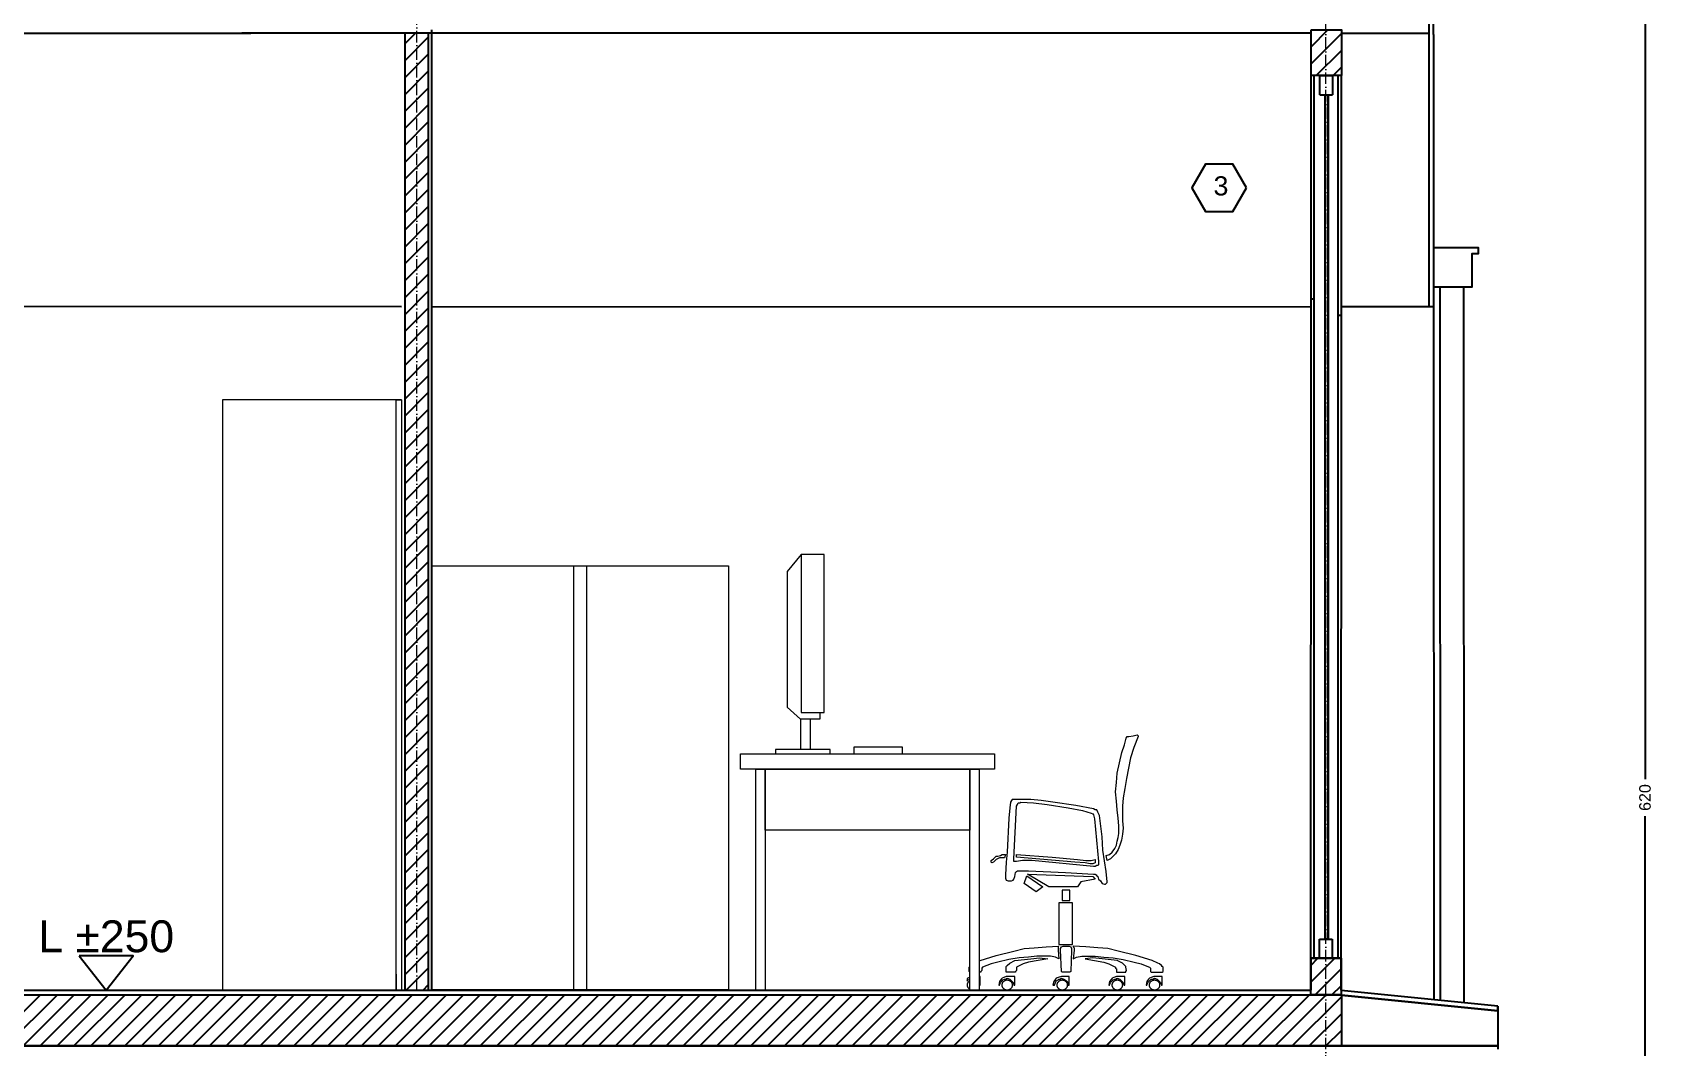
# Model space of a CAD drawing. Header units: centimetres. Extents: x 1059 to 7420, y -439 to 4439.
# Drawn here: x 4192 to 4701, y 1823 to 2141 of the extents above; entities that cross this region are included whole.
import ezdxf

# ---------------------------------------------------------------- set-up
doc = ezdxf.new("R2010")
doc.units = ezdxf.units.CM
doc.header["$MEASUREMENT"] = 0
doc.linetypes.add('ACAD_ISO10W100', pattern=[18, 12, -3, 0, -3])
doc.layers.add('ARREDI', color=8, linetype='Continuous', lineweight=18)
doc.layers.add('CAMPITURE', color=7, linetype='Continuous', lineweight=25)
for name, color, linetype in [('INFISSI', 4, 'Continuous'), ('NUMERAZIONE', 30, 'Continuous'), ('quote nuove', 2, 'Continuous'), ('STRUTTURA', 1, 'Continuous')]:
    doc.layers.add(name, color=color, linetype=linetype)
doc.layers.get('0').off()
doc.styles.add('ARIAL', font='Arial.ttf')
doc.styles.get("Standard").update_dxf_attribs({"font": 'Arial.ttf'})
doc.dimstyles.new('TICK_36', dxfattribs={"dimtxt": 3.6, "dimasz": 3.6, "dimexe": 1.8, "dimexo": 1.2, "dimgap": 1.8, "dimtad": 0, "dimdec": 0, "dimzin": 0, "dimdsep": 46, "dimtxsty": 'ARIAL', "dimblk": 'OBLIQUE', "dimcen": 1.8, "dimdle": 1.8, "dimclrd": 256, "dimclrt": 256, "dimadec": 0, "dimazin": 0, "dimtfac": 1, "dimtdec": 0, "dimtmove": 1, "dimatfit": 3, "dimldrblk": 'OPEN90', "dimfxl": 1, "dimtfill": 1, "dimtolj": 1, "dimtzin": 0, "dimarcsym": 0})
pattern_1 = [(45, (808.1146, -207.3292), (-2.6516504, 2.6516504), [])]

# ---------------------------------------------------------------- blocks, each defined once
blk = doc.blocks.new('_Oblique')
at = {"color": 0, "linetype": 'ByBlock', "lineweight": -2}
blk.add_line((-0.5, -0.5), (0.5, 0.5), dxfattribs=at)
blk = doc.blocks.new('*D582')
at = {"layer": 'quote nuove', "color": 0, "lineweight": -2, "transparency": 16777216}
for p, q in [((4634.11, 2211.29), (4699.75, 2211.29)), ((4634.11, 1591.59), (4699.75, 1591.59))]:
    blk.add_line(p, q, dxfattribs=at)
at = {"layer": 'quote nuove', "lineweight": -2, "transparency": 16777216}
for p, q in [((4697.95, 2213.09), (4697.95, 1907.24)), ((4697.95, 1589.79), (4697.95, 1895.64))]:
    blk.add_line(p, q, dxfattribs=at)
at = {"layer": 'quote nuove', "lineweight": -2, "transparency": 16777216, "xscale": 3.6, "yscale": 3.6, "zscale": 3.6}
for p, rotation in [((4697.95, 2211.29), 90), ((4697.95, 1591.59), 270)]:
    blk.add_blockref('_Oblique', p, dxfattribs=dict(at, rotation=rotation))
at = {"layer": 'quote nuove', "transparency": 16777216, "insert": (4697.95, 1901.44), "char_height": 3.6, "attachment_point": 5, "rotation": 90, "style": 'ARIAL', "bg_fill": 3, "box_fill_scale": 1.25, "bg_fill_color": 256, "bg_fill_true_color": 13158600, "bg_fill_transparency": 0}
blk.add_mtext('\\A1;620', dxfattribs=at)
blk = doc.blocks.new('_Open90')
at = {"color": 0, "linetype": 'ByBlock', "lineweight": -2}
for p, q in [((0, 0), (-1, 0)), ((-0.5, 0.5), (0, 0)), ((0, 0), (-0.5, -0.5))]:
    blk.add_line(p, q, dxfattribs=at)

msp = doc.modelspace()

# ---------------------------------------------------------------- hatches: boundary and pattern name
at = {"layer": 'CAMPITURE'}
h = msp.add_hatch(dxfattribs=at)
h.set_pattern_fill('ANSI31', color=0, scale=30)
h.set_pattern_definition([(45, (-437.831, 1205.0536), (-2.6516504, 2.6516504), [])])
h.paths.add_polyline_path([(4602.76, 2142), (4593.26, 2142), (4593.26, 2127.66), (4602.76, 2127.66)])
h.paths.add_polyline_path([(3910.36, 1823.59), (3900.86, 1823.59), (3900.86, 1809.59), (3910.36, 1809.59)])
h.paths.add_polyline_path([(3910.46, 1601.59), (3900.96, 1601.59), (3900.96, 1591.59), (3910.46, 1591.59)])
h = msp.add_hatch(dxfattribs=at)
h.set_pattern_fill('ANSI31', color=0, scale=30)
h.set_pattern_definition(pattern_1)
h.paths.add_polyline_path([(4309.16, 1841.09), (4316.66, 1841.09), (4316.66, 2141), (4309.16, 2141)])
h = msp.add_hatch(dxfattribs=at)
h.set_pattern_fill('ANSI31', color=0, scale=30)
h.set_pattern_definition(pattern_1)
h.paths.add_polyline_path([(4593.16, 1841.09), (4593.16, 1839.59), (4602.66, 1839.59), (4602.66, 1851.09), (4593.17, 1851.09)])
h = msp.add_hatch(dxfattribs=at)
h.set_pattern_fill('ANSI31', color=0, scale=30)
h.set_pattern_definition([(45, (-21.6498, 1197.387), (-2.6516504, 2.6516504), [])])
h.paths.add_polyline_path([(4602.76, 1839.59), (3900.86, 1839.59), (3900.86, 1823.59), (4602.76, 1823.59)])
at = {"layer": 'INFISSI'}
h = msp.add_hatch(color=4, dxfattribs=at)
h.dxf.hatch_style = 1
h.paths.add_polyline_path([(4598.66, 2121.66), (4597.66, 2121.66), (4597.66, 1857.09), (4598.66, 1857.09)])

# ---------------------------------------------------------------- linework, layer by layer
at = {"layer": 'ARREDI'}
for p, q in [((4308.16, 2026.09), (4252.03, 2026.09)), ((4252.03, 2026.09), (4252.03, 1841.09)), ((4306.46, 1841.09), (4306.46, 2026.09)), ((4317.66, 1974.09), (4410.66, 1974.09)), ((4410.66, 1974.09), (4410.66, 1841.09)), ((4433.26, 1925.99), (4433.26, 1916.54)), ((4436.3, 1925.99), (4436.3, 1916.54)), ((4419.22, 1915.09), (4489.22, 1915.09)), ((4489.22, 1910.36), (4489.22, 1841.09)), ((4306.46, 1846.14), (4306.46, 1841.09)), ((4485.45, 1844.76), (4485.45, 1843.92)), ((4489.51, 1845.34), (4489.22, 1845.34)), ((4252.03, 1841.09), (4308.16, 1841.09)), ((4306.46, 1841.09), (4254.37, 1841.09))]:
    msp.add_line(p, q, dxfattribs=at)
at = {"layer": 'ARREDI', "lineweight": 0}
for p, q in [((4433.47, 1977.65), (4429.01, 1972.25)), ((4536.12, 1920.56), (4537.45, 1920.83)), ((4537.45, 1920.83), (4538.77, 1921.09)), ((4538.77, 1921.09), (4539.04, 1920.83)), ((4539.04, 1920.83), (4539.04, 1920.56)), ((4533.99, 1915.52), (4534.79, 1917.91)), ((4534.79, 1917.91), (4535.32, 1920.03)), ((4535.32, 1920.03), (4535.59, 1920.56)), ((4535.59, 1920.56), (4536.12, 1920.56)), ((4537.71, 1917.11), (4536.65, 1913.93)), ((4539.04, 1920.56), (4537.71, 1917.11)), ((4532.52, 1909.06), (4533.99, 1915.52)), ((4536.65, 1913.93), (4535.44, 1907.46)), ((4531.99, 1903.21), (4532.26, 1906.13)), ((4532.26, 1906.13), (4532.52, 1909.06)), ((4535.44, 1907.46), (4534.91, 1904.28)), ((4499.34, 1900.56), (4499.07, 1900.03)), ((4499.6, 1900.83), (4499.34, 1900.56)), ((4500.66, 1900.83), (4499.6, 1900.83)), ((4502.79, 1900.83), (4500.66, 1900.83)), ((4505.44, 1900.83), (4502.79, 1900.83)), ((4508.63, 1900.56), (4505.44, 1900.83)), ((4512.35, 1900.03), (4508.63, 1900.56)), ((4532.26, 1900.29), (4531.99, 1903.21)), ((4534.38, 1901.36), (4534.12, 1898.7)), ((4534.91, 1904.28), (4534.38, 1901.36)), ((4498.81, 1898.17), (4498.54, 1894.98)), ((4499.07, 1900.03), (4498.81, 1898.17)), ((4500.13, 1882.24), (4500.93, 1898.7)), ((4500.93, 1898.7), (4501.2, 1899.23)), ((4501.2, 1899.23), (4501.46, 1899.76)), ((4501.46, 1899.76), (4501.99, 1899.76)), ((4501.99, 1899.76), (4502.26, 1900.03)), ((4502.26, 1900.03), (4506.24, 1899.76)), ((4506.24, 1899.76), (4510.49, 1899.23)), ((4510.49, 1899.23), (4517.13, 1898.17)), ((4519.51, 1898.97), (4512.35, 1900.03)), ((4517.13, 1898.17), (4521.64, 1897.37)), ((4525.09, 1897.9), (4519.51, 1898.97)), ((4521.64, 1897.37), (4524.29, 1896.58)), ((4524.29, 1896.58), (4524.82, 1896.31)), ((4524.82, 1896.31), (4525.09, 1896.05)), ((4525.62, 1897.64), (4525.09, 1897.9)), ((4525.09, 1896.05), (4525.36, 1894.72)), ((4526.15, 1897.64), (4525.62, 1897.64)), ((4526.42, 1896.84), (4526.15, 1897.64)), ((4526.95, 1895.78), (4526.42, 1896.84)), ((4527.74, 1889.14), (4526.95, 1895.78)), ((4532.52, 1897.64), (4532.26, 1900.29)), ((4532.79, 1894.98), (4532.52, 1897.64)), ((4534.12, 1898.7), (4534.12, 1894.19)), ((4498.54, 1894.98), (4498.01, 1884.37)), ((4525.36, 1894.72), (4526.68, 1881.44)), ((4525.36, 1894.72), (4525.36, 1894.72)), ((4533.05, 1892.6), (4532.79, 1894.98)), ((4533.05, 1890.21), (4533.05, 1892.6)), ((4534.12, 1894.19), (4534.38, 1891.8)), ((4534.38, 1891.8), (4534.12, 1889.94)), ((4528.01, 1884.9), (4527.74, 1889.14)), ((4530.93, 1884.37), (4531.73, 1885.43)), ((4531.73, 1885.43), (4532.26, 1886.49)), ((4532.26, 1886.49), (4532.52, 1887.82)), ((4532.52, 1887.82), (4532.79, 1888.88)), ((4532.79, 1888.88), (4533.05, 1890.21)), ((4533.32, 1886.49), (4532.79, 1885.16)), ((4533.85, 1888.08), (4533.32, 1886.49)), ((4534.12, 1889.94), (4533.85, 1888.08)), ((4492.97, 1881.73), (4493.76, 1882.27)), ((4492.97, 1881.47), (4492.97, 1881.73)), ((4492.97, 1881.2), (4492.97, 1881.47)), ((4493.23, 1880.94), (4492.97, 1881.2)), ((4493.76, 1881.2), (4493.23, 1880.94)), ((4493.76, 1882.27), (4494.56, 1883.06)), ((4494.56, 1882), (4493.76, 1881.2)), ((4494.56, 1883.06), (4495.09, 1883.06)), ((4495.62, 1882.53), (4494.56, 1882)), ((4495.09, 1883.06), (4495.89, 1883.33)), ((4497.21, 1882.53), (4495.62, 1882.53)), ((4495.89, 1883.33), (4496.42, 1883.59)), ((4496.42, 1883.59), (4497.48, 1883.59)), ((4497.48, 1883.59), (4497.21, 1882.53)), ((4497.21, 1882.53), (4497.21, 1882.53)), ((4497.74, 1881.18), (4497.48, 1877.2)), ((4498.01, 1884.37), (4497.74, 1881.18)), ((4500.13, 1881.71), (4500.13, 1882.24)), ((4500.13, 1881.44), (4500.13, 1881.71)), ((4500.4, 1881.44), (4500.13, 1881.44)), ((4500.93, 1881.44), (4500.4, 1881.44)), ((4500.93, 1883.59), (4512.08, 1882.8)), ((4500.93, 1882.8), (4500.93, 1883.59)), ((4519.25, 1881.2), (4500.93, 1882.8)), ((4502.79, 1881.71), (4500.93, 1881.44)), ((4503.85, 1881.71), (4502.79, 1881.71)), ((4505.71, 1881.71), (4503.85, 1881.71)), ((4525.09, 1879.85), (4505.71, 1881.71)), ((4512.08, 1882.8), (4520.05, 1882)), ((4522.43, 1880.94), (4519.25, 1881.2)), ((4520.05, 1882), (4522.7, 1881.73)), ((4524.03, 1880.67), (4522.43, 1880.94)), ((4522.7, 1881.73), (4524.29, 1881.73)), ((4524.82, 1880.67), (4524.03, 1880.67)), ((4524.29, 1881.73), (4525.62, 1882)), ((4525.62, 1880.94), (4524.82, 1880.67)), ((4525.62, 1882), (4525.62, 1880.94)), ((4526.68, 1880.38), (4526.42, 1880.12)), ((4526.68, 1881.44), (4526.68, 1880.91)), ((4526.68, 1880.91), (4526.68, 1880.38)), ((4529.07, 1878.26), (4528.01, 1884.9)), ((4528.01, 1884.9), (4528.01, 1884.9)), ((4529.07, 1883.3), (4530.13, 1883.57)), ((4529.34, 1881.71), (4529.07, 1883.3)), ((4530.4, 1882.24), (4529.34, 1881.71)), ((4530.13, 1883.57), (4530.93, 1884.37)), ((4530.13, 1883.57), (4530.13, 1883.57)), ((4531.2, 1883.04), (4530.4, 1882.24)), ((4531.99, 1883.83), (4531.2, 1883.04)), ((4532.79, 1885.16), (4531.99, 1883.83)), ((4497.48, 1877.2), (4497.48, 1876.13)), ((4497.48, 1876.13), (4497.74, 1875.6)), ((4497.74, 1875.6), (4498.28, 1875.34)), ((4498.28, 1875.34), (4498.81, 1875.34)), ((4498.81, 1875.34), (4499.34, 1875.34)), ((4499.34, 1875.34), (4499.87, 1875.6)), ((4499.87, 1875.6), (4500.13, 1875.87)), ((4500.13, 1875.87), (4500.4, 1876.67)), ((4500.4, 1876.67), (4500.66, 1877.99)), ((4500.66, 1877.99), (4500.93, 1878.26)), ((4500.93, 1878.26), (4501.2, 1878.52)), ((4501.2, 1878.52), (4501.73, 1878.52)), ((4501.73, 1878.52), (4502.52, 1878.52)), ((4502.52, 1878.52), (4504.65, 1878.52)), ((4503.32, 1874.54), (4504.12, 1876.93)), ((4504.12, 1876.93), (4509.16, 1873.48)), ((4504.12, 1876.93), (4504.12, 1876.93)), ((4504.38, 1877.46), (4524.82, 1876.67)), ((4511.02, 1873.48), (4504.38, 1877.46)), ((4504.65, 1878.52), (4516.33, 1877.99)), ((4516.33, 1877.99), (4525.09, 1877.46)), ((4525.62, 1875.87), (4521.11, 1875.07)), ((4524.82, 1876.67), (4525.62, 1875.87)), ((4525.62, 1879.85), (4525.09, 1879.85)), ((4525.09, 1877.46), (4525.62, 1877.46)), ((4526.15, 1880.12), (4525.62, 1879.85)), ((4525.62, 1877.46), (4525.89, 1877.2)), ((4525.62, 1875.87), (4525.62, 1875.87)), ((4525.89, 1877.2), (4526.15, 1876.93)), ((4526.42, 1880.12), (4526.15, 1880.12)), ((4526.15, 1876.93), (4526.42, 1876.67)), ((4526.42, 1876.67), (4526.68, 1875.87)), ((4526.68, 1875.87), (4527.21, 1875.34)), ((4527.21, 1875.34), (4527.74, 1874.54)), ((4529.34, 1875.07), (4529.07, 1878.26)), ((4507.04, 1871.89), (4503.32, 1874.54)), ((4509.16, 1873.48), (4507.04, 1871.89)), ((4520.05, 1873.48), (4511.02, 1873.48)), ((4517.66, 1872.42), (4515.27, 1872.42)), ((4515.27, 1872.42), (4515.27, 1869.23)), ((4517.66, 1869.23), (4517.66, 1872.42)), ((4517.66, 1872.42), (4517.66, 1872.42)), ((4521.11, 1875.07), (4520.05, 1873.48)), ((4527.74, 1874.54), (4528.54, 1874.28)), ((4528.54, 1874.28), (4528.81, 1874.28)), ((4528.81, 1874.28), (4529.07, 1874.54)), ((4529.07, 1874.54), (4529.34, 1874.81)), ((4529.34, 1874.81), (4529.34, 1875.07)), ((4514.2, 1868.44), (4514.2, 1855.43)), ((4518.45, 1868.44), (4514.2, 1868.44)), ((4515.27, 1869.23), (4517.66, 1869.23)), ((4518.45, 1855.43), (4518.45, 1868.44)), ((4510.22, 1854.63), (4514.2, 1854.9)), ((4514.2, 1854.9), (4513.94, 1854.63)), ((4514.2, 1855.43), (4518.45, 1855.43)), ((4515, 1854.63), (4515.53, 1854.9)), ((4515.53, 1854.9), (4515.8, 1854.9)), ((4515.8, 1854.9), (4516.33, 1854.9)), ((4516.33, 1854.9), (4517.13, 1854.9)), ((4516.33, 1854.9), (4516.33, 1854.9)), ((4517.13, 1854.9), (4517.39, 1854.9)), ((4517.39, 1854.9), (4517.92, 1854.63)), ((4522.7, 1854.63), (4518.72, 1854.9)), ((4518.72, 1854.9), (4518.72, 1854.63)), ((4489.22, 1850.26), (4489.51, 1850.38)), ((4489.51, 1850.38), (4494.56, 1851.98)), ((4495.09, 1849.85), (4492.97, 1849.32)), ((4494.56, 1851.98), (4500.13, 1853.3)), ((4498.54, 1850.65), (4495.09, 1849.85)), ((4501.73, 1851.18), (4498.54, 1850.65)), ((4498.81, 1849.59), (4500.4, 1850.38)), ((4500.13, 1853.3), (4503.32, 1854.1)), ((4500.4, 1850.38), (4505.44, 1850.91)), ((4504.65, 1851.44), (4501.73, 1851.18)), ((4504.65, 1849.85), (4503.05, 1849.32)), ((4503.32, 1854.1), (4506.51, 1854.37)), ((4507.3, 1851.71), (4504.65, 1851.44)), ((4510.75, 1850.91), (4504.65, 1849.85)), ((4505.44, 1850.91), (4508.1, 1851.18)), ((4506.51, 1854.37), (4510.22, 1854.63)), ((4509.43, 1851.71), (4507.3, 1851.71)), ((4508.1, 1851.18), (4510.75, 1850.91)), ((4511.55, 1851.71), (4509.43, 1851.71)), ((4510.75, 1850.91), (4510.75, 1850.91)), ((4513.14, 1851.44), (4511.55, 1851.71)), ((4514.2, 1850.91), (4513.14, 1851.44)), ((4513.94, 1854.63), (4513.94, 1854.37)), ((4513.94, 1854.37), (4513.94, 1853.57)), ((4513.94, 1853.57), (4514.2, 1850.91)), ((4514.2, 1850.91), (4514.2, 1850.91)), ((4514.74, 1854.1), (4515, 1854.63)), ((4514.74, 1853.57), (4514.74, 1854.1)), ((4515, 1846.93), (4514.74, 1853.57)), ((4517.92, 1854.63), (4518.19, 1854.1)), ((4518.19, 1853.57), (4517.92, 1846.93)), ((4518.19, 1854.1), (4518.19, 1853.57)), ((4518.72, 1854.63), (4518.98, 1854.37)), ((4518.98, 1853.57), (4518.72, 1850.91)), ((4518.72, 1850.91), (4519.78, 1851.44)), ((4518.72, 1850.91), (4518.72, 1850.91)), ((4518.98, 1854.37), (4518.98, 1853.57)), ((4519.78, 1851.44), (4521.37, 1851.71)), ((4521.37, 1851.71), (4523.5, 1851.71)), ((4524.82, 1851.18), (4522.43, 1850.91)), ((4522.43, 1850.91), (4528.28, 1849.85)), ((4522.43, 1850.91), (4522.43, 1850.91)), ((4526.42, 1854.37), (4522.7, 1854.63)), ((4523.5, 1851.71), (4525.62, 1851.71)), ((4527.74, 1850.91), (4524.82, 1851.18)), ((4525.62, 1851.71), (4528.28, 1851.44)), ((4529.6, 1854.1), (4526.42, 1854.37)), ((4532.52, 1850.38), (4527.74, 1850.91)), ((4528.28, 1851.44), (4531.2, 1851.18)), ((4528.28, 1849.85), (4529.87, 1849.32)), ((4532.79, 1853.3), (4529.6, 1854.1)), ((4531.2, 1851.18), (4534.38, 1850.65)), ((4534.12, 1849.59), (4532.52, 1850.38)), ((4538.36, 1851.98), (4532.79, 1853.3)), ((4534.38, 1850.65), (4537.83, 1849.85)), ((4537.83, 1849.85), (4539.96, 1849.32)), ((4543.41, 1850.38), (4538.36, 1851.98)), ((4545.27, 1849.59), (4543.41, 1850.38)), ((4486.06, 1845.07), (4485.45, 1844.76)), ((4486.06, 1848.26), (4486.3, 1848.5)), ((4486.06, 1847.2), (4486.06, 1848.26)), ((4486.06, 1846.93), (4486.06, 1847.2)), ((4486.3, 1846.69), (4486.06, 1846.93)), ((4486.3, 1845.15), (4486.06, 1845.07)), ((4489.78, 1846.67), (4489.22, 1846.67)), ((4489.51, 1842.68), (4489.51, 1845.34)), ((4490.05, 1847.2), (4489.78, 1846.93)), ((4489.78, 1846.93), (4489.78, 1846.67)), ((4490.31, 1848.26), (4490.05, 1847.99)), ((4490.05, 1847.99), (4490.05, 1847.73)), ((4490.05, 1847.73), (4490.05, 1847.2)), ((4491.64, 1848.79), (4490.31, 1848.26)), ((4492.97, 1849.32), (4491.64, 1848.79)), ((4496.42, 1844.81), (4496.15, 1844.54)), ((4496.95, 1845.07), (4496.42, 1844.81)), ((4497.74, 1845.34), (4496.95, 1845.07)), ((4497.48, 1844.54), (4498.01, 1844.81)), ((4497.74, 1848.52), (4498.01, 1848.79)), ((4497.74, 1848.26), (4497.74, 1848.52)), ((4497.74, 1847.2), (4497.74, 1848.26)), ((4497.74, 1846.93), (4497.74, 1847.2)), ((4497.74, 1846.67), (4497.74, 1846.93)), ((4498.01, 1846.67), (4497.74, 1846.67)), ((4500.4, 1845.34), (4497.74, 1845.34)), ((4498.01, 1848.79), (4498.81, 1849.59)), ((4498.28, 1846.67), (4498.01, 1846.67)), ((4498.01, 1844.81), (4498.81, 1844.54)), ((4500.13, 1846.67), (4498.28, 1846.67)), ((4500.66, 1846.67), (4500.13, 1846.67)), ((4500.4, 1842.68), (4500.4, 1845.34)), ((4500.93, 1847.2), (4500.66, 1846.93)), ((4500.66, 1846.93), (4500.66, 1846.67)), ((4501.99, 1848.79), (4500.93, 1848.26)), ((4500.93, 1848.26), (4500.93, 1847.99)), ((4500.93, 1847.99), (4500.93, 1847.73)), ((4500.93, 1847.73), (4500.93, 1847.2)), ((4503.05, 1849.32), (4501.99, 1848.79)), ((4513.41, 1844.81), (4513.14, 1844.54)), ((4513.94, 1845.07), (4513.41, 1844.81)), ((4515, 1845.34), (4513.94, 1845.07)), ((4514.47, 1844.54), (4515, 1844.81)), ((4515.27, 1846.67), (4515, 1846.93)), ((4517.39, 1845.34), (4515, 1845.34)), ((4515, 1844.81), (4515.8, 1844.54)), ((4516.33, 1846.67), (4515.27, 1846.67)), ((4517.39, 1846.67), (4516.33, 1846.67)), ((4517.66, 1846.67), (4517.39, 1846.67)), ((4517.39, 1842.68), (4517.39, 1845.34)), ((4517.92, 1846.93), (4517.66, 1846.67)), ((4529.87, 1849.32), (4530.93, 1848.79)), ((4530.93, 1844.81), (4530.66, 1844.54)), ((4530.93, 1848.79), (4531.99, 1848.26)), ((4531.46, 1845.07), (4530.93, 1844.81)), ((4532.26, 1845.34), (4531.46, 1845.07)), ((4531.99, 1848.26), (4531.99, 1847.99)), ((4531.99, 1847.99), (4532.26, 1847.73)), ((4531.99, 1844.54), (4532.52, 1844.81)), ((4532.26, 1847.73), (4532.26, 1847.2)), ((4532.26, 1847.2), (4532.26, 1846.93)), ((4532.26, 1846.93), (4532.26, 1846.67)), ((4532.26, 1846.67), (4532.79, 1846.67)), ((4534.91, 1845.34), (4532.26, 1845.34)), ((4532.52, 1844.81), (4533.32, 1844.54)), ((4532.79, 1846.67), (4534.65, 1846.67)), ((4534.91, 1848.79), (4534.12, 1849.59)), ((4534.65, 1846.67), (4534.91, 1846.67)), ((4535.18, 1848.52), (4534.91, 1848.79)), ((4534.91, 1846.67), (4535.18, 1846.67)), ((4534.91, 1842.68), (4534.91, 1845.34)), ((4535.18, 1848.26), (4535.18, 1848.52)), ((4535.44, 1847.2), (4535.18, 1848.26)), ((4535.18, 1846.93), (4535.44, 1847.2)), ((4535.18, 1846.67), (4535.18, 1846.93)), ((4539.96, 1849.32), (4541.28, 1848.79)), ((4541.28, 1848.79), (4542.61, 1848.26)), ((4542.61, 1844.81), (4542.35, 1844.54)), ((4542.61, 1848.26), (4542.88, 1847.99)), ((4543.14, 1845.07), (4542.61, 1844.81)), ((4542.88, 1847.99), (4542.88, 1847.73)), ((4542.88, 1847.73), (4542.88, 1847.2)), ((4542.88, 1847.2), (4542.88, 1846.93)), ((4542.88, 1846.93), (4543.14, 1846.67)), ((4543.14, 1846.67), (4543.67, 1846.67)), ((4543.94, 1845.34), (4543.14, 1845.07)), ((4543.67, 1846.67), (4546.06, 1846.67)), ((4543.67, 1844.54), (4544.2, 1844.81)), ((4546.59, 1845.34), (4543.94, 1845.34)), ((4544.2, 1844.81), (4545, 1844.54)), ((4545.8, 1849.32), (4545.27, 1849.59)), ((4546.33, 1848.79), (4545.8, 1849.32)), ((4546.06, 1846.67), (4546.33, 1846.67)), ((4546.59, 1848.52), (4546.33, 1848.79)), ((4546.33, 1846.67), (4546.59, 1846.67)), ((4546.86, 1848.26), (4546.59, 1848.52)), ((4546.59, 1846.67), (4546.86, 1846.93)), ((4546.59, 1842.68), (4546.59, 1845.34)), ((4546.86, 1847.2), (4546.86, 1848.26)), ((4546.86, 1846.93), (4546.86, 1847.2)), ((4485.45, 1843.92), (4485.8, 1844.28)), ((4485.53, 1842.68), (4485.54, 1842.78)), ((4485.54, 1842.58), (4485.53, 1842.68)), ((4485.54, 1842.89), (4485.56, 1842.99)), ((4485.54, 1842.78), (4485.54, 1842.89)), ((4485.54, 1842.48), (4485.54, 1842.58)), ((4485.56, 1842.38), (4485.54, 1842.48)), ((4485.56, 1842.99), (4485.58, 1843.08)), ((4485.58, 1842.28), (4485.56, 1842.38)), ((4485.58, 1843.08), (4485.61, 1843.18)), ((4485.61, 1842.19), (4485.58, 1842.28)), ((4485.61, 1843.18), (4485.65, 1843.28)), ((4485.65, 1842.09), (4485.61, 1842.19)), ((4485.65, 1843.28), (4485.69, 1843.37)), ((4485.69, 1842), (4485.65, 1842.09)), ((4485.69, 1843.37), (4485.73, 1843.46)), ((4485.73, 1841.91), (4485.69, 1842)), ((4485.73, 1843.46), (4485.79, 1843.54)), ((4485.79, 1841.82), (4485.73, 1841.91)), ((4485.79, 1843.54), (4485.84, 1843.63)), ((4485.84, 1841.74), (4485.79, 1841.82)), ((4485.8, 1844.28), (4486.3, 1844.53)), ((4485.84, 1843.63), (4485.9, 1843.71)), ((4485.9, 1841.66), (4485.84, 1841.74)), ((4485.9, 1843.71), (4485.97, 1843.78)), ((4485.97, 1841.58), (4485.9, 1841.66)), ((4485.97, 1843.78), (4486.04, 1843.85)), ((4486.04, 1841.51), (4485.97, 1841.58)), ((4486.04, 1843.85), (4486.12, 1843.92)), ((4486.12, 1841.45), (4486.04, 1841.51)), ((4486.12, 1843.92), (4486.2, 1843.98)), ((4486.2, 1841.39), (4486.12, 1841.45)), ((4486.2, 1843.98), (4486.29, 1844.04)), ((4486.29, 1841.33), (4486.2, 1841.39)), ((4486.29, 1844.04), (4486.3, 1844.05)), ((4489.25, 1842.68), (4489.51, 1842.68)), ((4495.62, 1843.75), (4495.36, 1842.68)), ((4495.36, 1842.68), (4495.62, 1842.68)), ((4495.36, 1842.68), (4495.36, 1842.68)), ((4496.15, 1844.54), (4495.62, 1843.75)), ((4495.62, 1842.68), (4495.89, 1843.48)), ((4495.89, 1843.48), (4496.42, 1844.01)), ((4496.42, 1844.01), (4496.68, 1844.28)), ((4496.42, 1842.78), (4496.43, 1842.89)), ((4496.42, 1842.68), (4496.42, 1842.78)), ((4496.42, 1842.58), (4496.42, 1842.68)), ((4496.43, 1842.48), (4496.42, 1842.58)), ((4496.43, 1842.89), (4496.45, 1842.99)), ((4496.45, 1842.38), (4496.43, 1842.48)), ((4496.45, 1842.99), (4496.47, 1843.08)), ((4496.47, 1842.28), (4496.45, 1842.38)), ((4496.47, 1843.08), (4496.5, 1843.18)), ((4496.5, 1842.19), (4496.47, 1842.28)), ((4496.5, 1843.18), (4496.53, 1843.28)), ((4496.53, 1842.09), (4496.5, 1842.19)), ((4496.53, 1843.28), (4496.57, 1843.37)), ((4496.57, 1842), (4496.53, 1842.09)), ((4496.57, 1843.37), (4496.62, 1843.46)), ((4496.62, 1841.91), (4496.57, 1842)), ((4496.62, 1843.46), (4496.67, 1843.54)), ((4496.67, 1841.82), (4496.62, 1841.91)), ((4496.67, 1843.54), (4496.73, 1843.63)), ((4496.73, 1841.74), (4496.67, 1841.82)), ((4496.68, 1844.28), (4497.21, 1844.54)), ((4496.73, 1843.63), (4496.79, 1843.71)), ((4496.79, 1841.66), (4496.73, 1841.74)), ((4496.79, 1843.71), (4496.86, 1843.78)), ((4496.86, 1841.58), (4496.79, 1841.66)), ((4496.86, 1843.78), (4496.93, 1843.85)), ((4496.93, 1841.51), (4496.86, 1841.58)), ((4496.93, 1843.85), (4497.01, 1843.92)), ((4497.01, 1841.45), (4496.93, 1841.51)), ((4497.01, 1843.92), (4497.09, 1843.98)), ((4497.09, 1841.39), (4497.01, 1841.45)), ((4497.09, 1843.98), (4497.17, 1844.04)), ((4497.17, 1841.33), (4497.09, 1841.39)), ((4497.17, 1844.04), (4497.26, 1844.09)), ((4497.26, 1841.28), (4497.17, 1841.33)), ((4497.21, 1844.54), (4497.48, 1844.54)), ((4497.26, 1844.09), (4497.35, 1844.13)), ((4497.35, 1841.23), (4497.26, 1841.28)), ((4497.35, 1844.13), (4497.44, 1844.17)), ((4497.44, 1841.2), (4497.35, 1841.23)), ((4497.44, 1844.17), (4497.54, 1844.2)), ((4497.54, 1841.16), (4497.44, 1841.2)), ((4497.54, 1844.2), (4497.63, 1844.23)), ((4497.63, 1841.14), (4497.54, 1841.16)), ((4497.63, 1844.23), (4497.73, 1844.25)), ((4497.73, 1841.11), (4497.63, 1841.14)), ((4497.73, 1844.25), (4497.83, 1844.27)), ((4497.83, 1841.1), (4497.73, 1841.11)), ((4497.83, 1844.27), (4497.93, 1844.27)), ((4497.93, 1841.09), (4497.83, 1841.1)), ((4497.93, 1844.27), (4498.04, 1844.28)), ((4498.04, 1841.09), (4497.93, 1841.09)), ((4498.04, 1844.28), (4498.14, 1844.27)), ((4498.14, 1841.1), (4498.04, 1841.09)), ((4498.14, 1844.27), (4498.24, 1844.26)), ((4498.24, 1841.11), (4498.14, 1841.1)), ((4498.24, 1844.26), (4498.34, 1844.24)), ((4498.34, 1841.12), (4498.24, 1841.11)), ((4498.34, 1844.24), (4498.43, 1844.22)), ((4498.43, 1841.15), (4498.34, 1841.12)), ((4498.43, 1844.22), (4498.53, 1844.19)), ((4498.53, 1841.18), (4498.43, 1841.15)), ((4498.53, 1844.19), (4498.63, 1844.15)), ((4498.63, 1841.21), (4498.53, 1841.18)), ((4498.63, 1844.15), (4498.72, 1844.11)), ((4498.72, 1841.26), (4498.63, 1841.21)), ((4498.72, 1844.11), (4498.81, 1844.06)), ((4498.81, 1841.3), (4498.72, 1841.26)), ((4498.81, 1844.54), (4499.34, 1844.01)), ((4498.81, 1844.06), (4498.89, 1844.01)), ((4498.89, 1841.36), (4498.81, 1841.3)), ((4498.89, 1844.01), (4498.97, 1843.95)), ((4498.97, 1841.42), (4498.89, 1841.36)), ((4498.97, 1843.95), (4499.05, 1843.89)), ((4499.05, 1841.48), (4498.97, 1841.42)), ((4499.05, 1843.89), (4499.13, 1843.82)), ((4499.13, 1841.55), (4499.05, 1841.48)), ((4499.13, 1843.82), (4499.2, 1843.75)), ((4499.2, 1841.62), (4499.13, 1841.55)), ((4499.2, 1843.75), (4499.26, 1843.67)), ((4499.26, 1841.7), (4499.2, 1841.62)), ((4499.26, 1843.67), (4499.32, 1843.59)), ((4499.32, 1841.78), (4499.26, 1841.7)), ((4499.32, 1843.59), (4499.38, 1843.5)), ((4499.38, 1841.87), (4499.32, 1841.78)), ((4499.34, 1844.01), (4499.87, 1843.48)), ((4499.38, 1843.5), (4499.43, 1843.41)), ((4499.43, 1841.95), (4499.38, 1841.87)), ((4499.43, 1843.41), (4499.47, 1843.32)), ((4499.47, 1842.04), (4499.43, 1841.95)), ((4499.47, 1843.32), (4499.51, 1843.23)), ((4499.51, 1842.14), (4499.47, 1842.04)), ((4499.51, 1843.23), (4499.54, 1843.13)), ((4499.54, 1842.23), (4499.51, 1842.14)), ((4499.54, 1843.13), (4499.56, 1843.03)), ((4499.56, 1842.33), (4499.54, 1842.23)), ((4499.56, 1843.03), (4499.58, 1842.94)), ((4499.58, 1842.43), (4499.56, 1842.33)), ((4499.58, 1842.94), (4499.6, 1842.84)), ((4499.6, 1842.53), (4499.58, 1842.43)), ((4499.6, 1842.84), (4499.6, 1842.73)), ((4499.6, 1842.73), (4499.6, 1842.63)), ((4499.6, 1842.63), (4499.6, 1842.53)), ((4499.87, 1843.48), (4500.13, 1842.68)), ((4500.13, 1842.68), (4500.4, 1842.68)), ((4512.61, 1843.75), (4512.35, 1842.68)), ((4512.35, 1842.68), (4512.88, 1842.68)), ((4512.35, 1842.68), (4512.35, 1842.68)), ((4513.14, 1844.54), (4512.61, 1843.75)), ((4512.88, 1842.68), (4513.14, 1843.48)), ((4513.14, 1843.48), (4513.41, 1844.01)), ((4513.41, 1844.01), (4513.94, 1844.28)), ((4513.67, 1842.68), (4513.68, 1842.78)), ((4513.68, 1842.58), (4513.67, 1842.68)), ((4513.68, 1842.78), (4513.69, 1842.89)), ((4513.69, 1842.48), (4513.68, 1842.58)), ((4513.69, 1842.89), (4513.7, 1842.99)), ((4513.7, 1842.38), (4513.69, 1842.48)), ((4513.7, 1842.99), (4513.72, 1843.08)), ((4513.72, 1842.28), (4513.7, 1842.38)), ((4513.72, 1843.08), (4513.75, 1843.18)), ((4513.75, 1842.19), (4513.72, 1842.28)), ((4513.75, 1843.18), (4513.79, 1843.28)), ((4513.79, 1842.09), (4513.75, 1842.19)), ((4513.79, 1843.28), (4513.83, 1843.37)), ((4513.83, 1842), (4513.79, 1842.09)), ((4513.83, 1843.37), (4513.87, 1843.46)), ((4513.87, 1841.91), (4513.83, 1842)), ((4513.87, 1843.46), (4513.93, 1843.54)), ((4513.93, 1841.82), (4513.87, 1841.91)), ((4513.93, 1843.54), (4513.98, 1843.63)), ((4513.98, 1841.74), (4513.93, 1841.82)), ((4513.94, 1844.28), (4514.2, 1844.54)), ((4513.98, 1843.63), (4514.05, 1843.71)), ((4514.05, 1841.66), (4513.98, 1841.74)), ((4514.05, 1843.71), (4514.11, 1843.78)), ((4514.11, 1841.58), (4514.05, 1841.66)), ((4514.11, 1843.78), (4514.19, 1843.85)), ((4514.19, 1841.51), (4514.11, 1841.58)), ((4514.19, 1843.85), (4514.26, 1843.92)), ((4514.26, 1841.45), (4514.19, 1841.51)), ((4514.2, 1844.54), (4514.47, 1844.54)), ((4514.26, 1843.92), (4514.34, 1843.98)), ((4514.34, 1841.39), (4514.26, 1841.45)), ((4514.34, 1843.98), (4514.43, 1844.04)), ((4514.43, 1841.33), (4514.34, 1841.39)), ((4514.43, 1844.04), (4514.51, 1844.09)), ((4514.51, 1841.28), (4514.43, 1841.33)), ((4514.51, 1844.09), (4514.6, 1844.13)), ((4514.6, 1841.23), (4514.51, 1841.28)), ((4514.6, 1844.13), (4514.7, 1844.17)), ((4514.7, 1841.2), (4514.6, 1841.23)), ((4514.7, 1844.17), (4514.79, 1844.2)), ((4514.79, 1841.16), (4514.7, 1841.2)), ((4514.79, 1844.2), (4514.89, 1844.23)), ((4514.89, 1841.14), (4514.79, 1841.16)), ((4514.89, 1844.23), (4514.99, 1844.25)), ((4514.99, 1841.11), (4514.89, 1841.14)), ((4514.99, 1844.25), (4515.09, 1844.27)), ((4515.09, 1841.1), (4514.99, 1841.11)), ((4515.09, 1844.27), (4515.19, 1844.27)), ((4515.19, 1841.09), (4515.09, 1841.1)), ((4515.19, 1844.27), (4515.29, 1844.28)), ((4515.29, 1841.09), (4515.19, 1841.09)), ((4515.29, 1844.28), (4515.39, 1844.27)), ((4515.39, 1841.1), (4515.29, 1841.09)), ((4515.39, 1844.27), (4515.49, 1844.26)), ((4515.49, 1841.11), (4515.39, 1841.1)), ((4515.49, 1844.26), (4515.59, 1844.24)), ((4515.59, 1841.12), (4515.49, 1841.11)), ((4515.59, 1844.24), (4515.69, 1844.22)), ((4515.69, 1841.15), (4515.59, 1841.12)), ((4515.69, 1844.22), (4515.79, 1844.19)), ((4515.79, 1841.18), (4515.69, 1841.15)), ((4515.79, 1844.19), (4515.88, 1844.15)), ((4515.88, 1841.21), (4515.79, 1841.18)), ((4515.8, 1844.54), (4516.59, 1844.01)), ((4515.88, 1844.15), (4515.97, 1844.11)), ((4515.97, 1841.26), (4515.88, 1841.21)), ((4515.97, 1844.11), (4516.06, 1844.06)), ((4516.06, 1841.3), (4515.97, 1841.26)), ((4516.06, 1844.06), (4516.15, 1844.01)), ((4516.15, 1841.36), (4516.06, 1841.3)), ((4516.15, 1844.01), (4516.23, 1843.95)), ((4516.23, 1841.42), (4516.15, 1841.36)), ((4516.23, 1843.95), (4516.31, 1843.89)), ((4516.31, 1841.48), (4516.23, 1841.42)), ((4516.31, 1843.89), (4516.38, 1843.82)), ((4516.38, 1841.55), (4516.31, 1841.48)), ((4516.38, 1843.82), (4516.45, 1843.75)), ((4516.45, 1841.62), (4516.38, 1841.55)), ((4516.45, 1843.75), (4516.52, 1843.67)), ((4516.52, 1841.7), (4516.45, 1841.62)), ((4516.52, 1843.67), (4516.58, 1843.59)), ((4516.58, 1841.78), (4516.52, 1841.7)), ((4516.58, 1843.59), (4516.63, 1843.5)), ((4516.63, 1841.87), (4516.58, 1841.78)), ((4516.59, 1844.01), (4517.13, 1843.48)), ((4516.63, 1843.5), (4516.68, 1843.41)), ((4516.68, 1841.95), (4516.63, 1841.87)), ((4516.68, 1843.41), (4516.73, 1843.32)), ((4516.73, 1842.04), (4516.68, 1841.95)), ((4516.73, 1843.32), (4516.76, 1843.23)), ((4516.76, 1842.14), (4516.73, 1842.04)), ((4516.76, 1843.23), (4516.8, 1843.13)), ((4516.8, 1842.23), (4516.76, 1842.14)), ((4516.8, 1843.13), (4516.82, 1843.03)), ((4516.82, 1842.33), (4516.8, 1842.23)), ((4516.82, 1843.03), (4516.84, 1842.94)), ((4516.84, 1842.43), (4516.82, 1842.33)), ((4516.84, 1842.94), (4516.85, 1842.84)), ((4516.85, 1842.53), (4516.84, 1842.43)), ((4516.85, 1842.84), (4516.86, 1842.73)), ((4516.86, 1842.63), (4516.85, 1842.53)), ((4516.86, 1842.73), (4516.86, 1842.63)), ((4517.13, 1843.48), (4517.13, 1842.68)), ((4517.13, 1842.68), (4517.39, 1842.68)), ((4530.13, 1843.75), (4529.87, 1842.68)), ((4529.87, 1842.68), (4530.13, 1842.68)), ((4529.87, 1842.68), (4529.87, 1842.68)), ((4530.66, 1844.54), (4530.13, 1843.75)), ((4530.13, 1842.68), (4530.4, 1843.48)), ((4530.4, 1843.48), (4530.93, 1844.01)), ((4530.93, 1844.01), (4531.2, 1844.28)), ((4530.93, 1842.78), (4530.94, 1842.89)), ((4530.93, 1842.68), (4530.93, 1842.78)), ((4530.93, 1842.58), (4530.93, 1842.68)), ((4530.94, 1842.48), (4530.93, 1842.58)), ((4530.94, 1842.89), (4530.96, 1842.99)), ((4530.96, 1842.38), (4530.94, 1842.48)), ((4530.96, 1842.99), (4530.98, 1843.08)), ((4530.98, 1842.28), (4530.96, 1842.38)), ((4530.98, 1843.08), (4531.01, 1843.18)), ((4531.01, 1842.19), (4530.98, 1842.28)), ((4531.01, 1843.18), (4531.04, 1843.28)), ((4531.04, 1842.09), (4531.01, 1842.19)), ((4531.04, 1843.28), (4531.09, 1843.37)), ((4531.09, 1842), (4531.04, 1842.09)), ((4531.09, 1843.37), (4531.13, 1843.46)), ((4531.13, 1841.91), (4531.09, 1842)), ((4531.13, 1843.46), (4531.18, 1843.54)), ((4531.18, 1841.82), (4531.13, 1841.91)), ((4531.18, 1843.54), (4531.24, 1843.63)), ((4531.24, 1841.74), (4531.18, 1841.82)), ((4531.2, 1844.28), (4531.73, 1844.54)), ((4531.24, 1843.63), (4531.3, 1843.71)), ((4531.3, 1841.66), (4531.24, 1841.74)), ((4531.3, 1843.71), (4531.37, 1843.78)), ((4531.37, 1841.58), (4531.3, 1841.66)), ((4531.37, 1843.78), (4531.44, 1843.85)), ((4531.44, 1841.51), (4531.37, 1841.58)), ((4531.44, 1843.85), (4531.52, 1843.92)), ((4531.52, 1841.45), (4531.44, 1841.51)), ((4531.52, 1843.92), (4531.6, 1843.98)), ((4531.6, 1841.39), (4531.52, 1841.45)), ((4531.6, 1843.98), (4531.68, 1844.04)), ((4531.68, 1841.33), (4531.6, 1841.39)), ((4531.68, 1844.04), (4531.77, 1844.09)), ((4531.77, 1841.28), (4531.68, 1841.33)), ((4531.73, 1844.54), (4531.99, 1844.54)), ((4531.77, 1844.09), (4531.86, 1844.13)), ((4531.86, 1841.23), (4531.77, 1841.28)), ((4531.86, 1844.13), (4531.95, 1844.17)), ((4531.95, 1841.2), (4531.86, 1841.23)), ((4531.95, 1844.17), (4532.05, 1844.2)), ((4532.05, 1841.16), (4531.95, 1841.2)), ((4532.05, 1844.2), (4532.15, 1844.23)), ((4532.15, 1841.14), (4532.05, 1841.16)), ((4532.15, 1844.23), (4532.25, 1844.25)), ((4532.25, 1841.11), (4532.15, 1841.14)), ((4532.25, 1844.25), (4532.35, 1844.27)), ((4532.35, 1841.1), (4532.25, 1841.11)), ((4532.35, 1844.27), (4532.45, 1844.27)), ((4532.45, 1841.09), (4532.35, 1841.1)), ((4532.45, 1844.27), (4532.55, 1844.28)), ((4532.55, 1841.09), (4532.45, 1841.09)), ((4532.55, 1844.28), (4532.65, 1844.27)), ((4532.65, 1841.1), (4532.55, 1841.09)), ((4532.65, 1844.27), (4532.75, 1844.26)), ((4532.75, 1841.11), (4532.65, 1841.1)), ((4532.75, 1844.26), (4532.85, 1844.24)), ((4532.85, 1841.12), (4532.75, 1841.11)), ((4532.85, 1844.24), (4532.95, 1844.22)), ((4532.95, 1841.15), (4532.85, 1841.12)), ((4532.95, 1844.22), (4533.04, 1844.19)), ((4533.04, 1841.18), (4532.95, 1841.15)), ((4533.04, 1844.19), (4533.14, 1844.15)), ((4533.14, 1841.21), (4533.04, 1841.18)), ((4533.14, 1844.15), (4533.23, 1844.11)), ((4533.23, 1841.26), (4533.14, 1841.21)), ((4533.23, 1844.11), (4533.32, 1844.06)), ((4533.32, 1841.3), (4533.23, 1841.26)), ((4533.32, 1844.54), (4533.85, 1844.01)), ((4533.32, 1844.06), (4533.41, 1844.01)), ((4533.41, 1841.36), (4533.32, 1841.3)), ((4533.41, 1844.01), (4533.49, 1843.95)), ((4533.49, 1841.42), (4533.41, 1841.36)), ((4533.49, 1843.95), (4533.57, 1843.89)), ((4533.57, 1841.48), (4533.49, 1841.42)), ((4533.57, 1843.89), (4533.64, 1843.82)), ((4533.64, 1841.55), (4533.57, 1841.48)), ((4533.64, 1843.82), (4533.71, 1843.75)), ((4533.71, 1841.62), (4533.64, 1841.55)), ((4533.71, 1843.75), (4533.78, 1843.67)), ((4533.78, 1841.7), (4533.71, 1841.62)), ((4533.78, 1843.67), (4533.84, 1843.59)), ((4533.84, 1841.78), (4533.78, 1841.7)), ((4533.84, 1843.59), (4533.89, 1843.5)), ((4533.89, 1841.87), (4533.84, 1841.78)), ((4533.85, 1844.01), (4534.38, 1843.48)), ((4533.89, 1843.5), (4533.94, 1843.41)), ((4533.94, 1841.95), (4533.89, 1841.87)), ((4533.94, 1843.41), (4533.98, 1843.32)), ((4533.98, 1842.04), (4533.94, 1841.95)), ((4533.98, 1843.32), (4534.02, 1843.23)), ((4534.02, 1842.14), (4533.98, 1842.04)), ((4534.02, 1843.23), (4534.05, 1843.13)), ((4534.05, 1842.23), (4534.02, 1842.14)), ((4534.05, 1843.13), (4534.08, 1843.03)), ((4534.08, 1842.33), (4534.05, 1842.23)), ((4534.08, 1843.03), (4534.1, 1842.94)), ((4534.1, 1842.43), (4534.08, 1842.33)), ((4534.1, 1842.94), (4534.11, 1842.84)), ((4534.11, 1842.53), (4534.1, 1842.43)), ((4534.11, 1842.84), (4534.12, 1842.73)), ((4534.12, 1842.63), (4534.11, 1842.53)), ((4534.12, 1842.73), (4534.12, 1842.63)), ((4534.38, 1843.48), (4534.65, 1842.68)), ((4534.65, 1842.68), (4534.91, 1842.68)), ((4541.82, 1843.75), (4541.55, 1842.68)), ((4541.55, 1842.68), (4541.82, 1842.68)), ((4541.55, 1842.68), (4541.55, 1842.68)), ((4542.35, 1844.54), (4541.82, 1843.75)), ((4541.82, 1842.68), (4542.08, 1843.48)), ((4542.08, 1843.48), (4542.61, 1844.01)), ((4542.61, 1844.01), (4542.88, 1844.28)), ((4542.61, 1842.68), (4542.62, 1842.78)), ((4542.62, 1842.58), (4542.61, 1842.68)), ((4542.62, 1842.89), (4542.64, 1842.99)), ((4542.62, 1842.78), (4542.62, 1842.89)), ((4542.62, 1842.48), (4542.62, 1842.58)), ((4542.64, 1842.38), (4542.62, 1842.48)), ((4542.64, 1842.99), (4542.66, 1843.08)), ((4542.66, 1842.28), (4542.64, 1842.38)), ((4542.66, 1843.08), (4542.69, 1843.18)), ((4542.69, 1842.19), (4542.66, 1842.28)), ((4542.69, 1843.18), (4542.73, 1843.28)), ((4542.73, 1842.09), (4542.69, 1842.19)), ((4542.73, 1843.28), (4542.77, 1843.37)), ((4542.77, 1842), (4542.73, 1842.09)), ((4542.77, 1843.37), (4542.81, 1843.46)), ((4542.81, 1841.91), (4542.77, 1842)), ((4542.81, 1843.46), (4542.86, 1843.54)), ((4542.86, 1841.82), (4542.81, 1841.91)), ((4542.86, 1843.54), (4542.92, 1843.63)), ((4542.92, 1841.74), (4542.86, 1841.82)), ((4542.88, 1844.28), (4543.14, 1844.54)), ((4542.92, 1843.63), (4542.98, 1843.71)), ((4542.98, 1841.66), (4542.92, 1841.74)), ((4542.98, 1843.71), (4543.05, 1843.78)), ((4543.05, 1841.58), (4542.98, 1841.66)), ((4543.05, 1843.78), (4543.12, 1843.85)), ((4543.12, 1841.51), (4543.05, 1841.58)), ((4543.12, 1843.85), (4543.2, 1843.92)), ((4543.2, 1841.45), (4543.12, 1841.51)), ((4543.14, 1844.54), (4543.67, 1844.54)), ((4543.2, 1843.92), (4543.28, 1843.98)), ((4543.28, 1841.39), (4543.2, 1841.45)), ((4543.28, 1843.98), (4543.36, 1844.04)), ((4543.36, 1841.33), (4543.28, 1841.39)), ((4543.36, 1844.04), (4543.45, 1844.09)), ((4543.45, 1841.28), (4543.36, 1841.33)), ((4543.45, 1844.09), (4543.54, 1844.13)), ((4543.54, 1841.23), (4543.45, 1841.28)), ((4543.54, 1844.13), (4543.64, 1844.17)), ((4543.64, 1841.2), (4543.54, 1841.23)), ((4543.64, 1844.17), (4543.73, 1844.2)), ((4543.73, 1841.16), (4543.64, 1841.2)), ((4543.73, 1844.2), (4543.83, 1844.23)), ((4543.83, 1841.14), (4543.73, 1841.16)), ((4543.83, 1844.23), (4543.93, 1844.25)), ((4543.93, 1841.11), (4543.83, 1841.14)), ((4543.93, 1844.25), (4544.03, 1844.27)), ((4544.03, 1841.1), (4543.93, 1841.11)), ((4544.03, 1844.27), (4544.13, 1844.27)), ((4544.13, 1841.09), (4544.03, 1841.1)), ((4544.13, 1844.27), (4544.23, 1844.28)), ((4544.23, 1841.09), (4544.13, 1841.09)), ((4544.23, 1844.28), (4544.33, 1844.27)), ((4544.33, 1841.1), (4544.23, 1841.09)), ((4544.33, 1844.27), (4544.43, 1844.26)), ((4544.43, 1841.11), (4544.33, 1841.1)), ((4544.43, 1844.26), (4544.53, 1844.24)), ((4544.53, 1841.12), (4544.43, 1841.11)), ((4544.53, 1844.24), (4544.63, 1844.22)), ((4544.63, 1841.15), (4544.53, 1841.12)), ((4544.63, 1844.22), (4544.73, 1844.19)), ((4544.73, 1841.18), (4544.63, 1841.15)), ((4544.73, 1844.19), (4544.82, 1844.15)), ((4544.82, 1841.21), (4544.73, 1841.18)), ((4544.82, 1844.15), (4544.91, 1844.11)), ((4544.91, 1841.26), (4544.82, 1841.21)), ((4544.91, 1844.11), (4545, 1844.06)), ((4545, 1841.3), (4544.91, 1841.26)), ((4545, 1844.54), (4545.53, 1844.01)), ((4545, 1844.06), (4545.09, 1844.01)), ((4545.09, 1841.36), (4545, 1841.3)), ((4545.09, 1844.01), (4545.17, 1843.95)), ((4545.17, 1841.42), (4545.09, 1841.36)), ((4545.17, 1843.95), (4545.25, 1843.89)), ((4545.25, 1841.48), (4545.17, 1841.42)), ((4545.25, 1843.89), (4545.32, 1843.82)), ((4545.32, 1841.55), (4545.25, 1841.48)), ((4545.32, 1843.82), (4545.39, 1843.75)), ((4545.39, 1841.62), (4545.32, 1841.55)), ((4545.39, 1843.75), (4545.46, 1843.67)), ((4545.46, 1841.7), (4545.39, 1841.62)), ((4545.46, 1843.67), (4545.52, 1843.59)), ((4545.52, 1841.78), (4545.46, 1841.7)), ((4545.52, 1843.59), (4545.57, 1843.5)), ((4545.57, 1841.87), (4545.52, 1841.78)), ((4545.53, 1844.01), (4546.06, 1843.48)), ((4545.57, 1843.5), (4545.62, 1843.41)), ((4545.62, 1841.95), (4545.57, 1841.87)), ((4545.62, 1843.41), (4545.66, 1843.32)), ((4545.66, 1842.04), (4545.62, 1841.95)), ((4545.66, 1843.32), (4545.7, 1843.23)), ((4545.7, 1842.14), (4545.66, 1842.04)), ((4545.7, 1843.23), (4545.73, 1843.13)), ((4545.73, 1842.23), (4545.7, 1842.14)), ((4545.73, 1843.13), (4545.76, 1843.03)), ((4545.76, 1842.33), (4545.73, 1842.23)), ((4545.76, 1843.03), (4545.78, 1842.94)), ((4545.78, 1842.43), (4545.76, 1842.33)), ((4545.78, 1842.94), (4545.79, 1842.84)), ((4545.79, 1842.53), (4545.78, 1842.43)), ((4545.79, 1842.84), (4545.8, 1842.73)), ((4545.8, 1842.63), (4545.79, 1842.53)), ((4545.8, 1842.73), (4545.8, 1842.63)), ((4546.06, 1843.48), (4546.33, 1842.68)), ((4546.33, 1842.68), (4546.59, 1842.68))]:
    msp.add_line(p, q, dxfattribs=at)
at = {"layer": 'ARREDI', "linetype": 'Continuous'}
msp.add_line((4429.01, 1972.25), (4429.01, 1929.71), dxfattribs=at)
at = {"layer": 'ARREDI'}
for points in [[(4309.16, 1841.09), (4309.16, 2141)], [(4433.26, 1916.54), (4425.38, 1916.54), (4425.38, 1915.09), (4442.51, 1915.09), (4442.51, 1916.54), (4433.26, 1916.54)]]:
    msp.add_lwpolyline(points, dxfattribs=at)
for points in [[(4308.16, 1841.09), (4306.46, 1841.09), (4306.46, 2026.09), (4308.16, 2026.09)], [(4362.14, 1974.09), (4366.18, 1974.09), (4366.18, 1841.09), (4362.14, 1841.09)], [(4449.89, 1915.09), (4465.2, 1915.09), (4465.2, 1917.19), (4449.89, 1917.19)], [(4414.42, 1915.09), (4494.02, 1915.09), (4494.02, 1910.36), (4414.42, 1910.36)], [(4419.22, 1910.36), (4422.14, 1910.36), (4422.14, 1841.09), (4419.22, 1841.09)], [(4422.14, 1910.36), (4486.3, 1910.36), (4486.3, 1891.24), (4422.14, 1891.24)], [(4486.3, 1910.36), (4489.22, 1910.36), (4489.22, 1841.09), (4486.3, 1841.09)]]:
    msp.add_lwpolyline(points, close=True, dxfattribs=at)
at = {"layer": 'ARREDI', "linetype": 'Continuous'}
msp.add_lwpolyline([(4440.67, 1977.65), (4433.47, 1977.65), (4433.47, 1928.09), (4440.67, 1928.09)], close=True, dxfattribs=at)
msp.add_lwpolyline([(4439.33, 1928.09), (4439.33, 1925.99), (4433.26, 1925.99), (4429.01, 1929.71)], dxfattribs=at)
at = {"layer": 'INFISSI'}
for p, q in [((4597.66, 1857.09), (4597.66, 2121.66)), ((4598.66, 1857.09), (4598.66, 2121.66)), ((4593.16, 1841.09), (4593.26, 2057.59)), ((4594.26, 1851.09), (4594.26, 2057.59)), ((4602.66, 1851.09), (4602.76, 2057.59))]:
    msp.add_line(p, q, dxfattribs=at)
for points in [[(4594.26, 2057.59), (4593.26, 2057.59), (4593.26, 2127.66)], [(4594.26, 2057.59), (4594.26, 2127.66)], [(4601.76, 2057.59), (4601.76, 2127.66)], [(4601.76, 2052.59), (4602.76, 2052.59), (4602.76, 2127.66)], [(4601.76, 1851.09), (4601.76, 2057.59)]]:
    msp.add_lwpolyline(points, dxfattribs=at)
msp.add_lwpolyline([(4597.66, 2121.64), (4598.66, 2121.66), (4598.66, 1857.09), (4597.66, 1857.09)], close=True, dxfattribs=at)
at = {"layer": 'NUMERAZIONE'}
for points in [[(4573.01, 2092.48), (4568.74, 2099.88), (4560.18, 2099.88), (4555.91, 2092.48), (4560.18, 2085.07), (4568.74, 2085.07)], [(4207.15, 1851.83), (4215.6, 1841.09), (4224.05, 1851.83)]]:
    msp.add_lwpolyline(points, close=True, dxfattribs=at)
at = {"layer": 'quote nuove', "color": 253, "linetype": 'ACAD_ISO10W100', "lineweight": 0, "ltscale": 0.3}
for p, q in [((4312.91, 1841.09), (4312.91, 2411.29)), ((4597.91, 1591.59), (4597.91, 2411.29))]:
    msp.add_line(p, q, dxfattribs=at)
at = {"layer": 'STRUTTURA'}
for p, q in [((4631.66, 2140.5), (4631.66, 2152.28)), ((4189.48, 2141), (4260.89, 2141)), ((4593.26, 2141), (4258.06, 2141)), ((4593.26, 2127.66), (4593.26, 2140.66)), ((4602.76, 2141.01), (4630.16, 2141)), ((4602.76, 2127.66), (4593.26, 2127.66)), ((4596.01, 2127.66), (4600.01, 2127.66)), ((4596.01, 2121.66), (4596.01, 2127.66)), ((4600.01, 2127.66), (4600.01, 2121.66)), ((4596.01, 2121.66), (4600.01, 2121.66)), ((3910.36, 2055.63), (4308.16, 2055.33)), ((4317.66, 2055.33), (4593.26, 2055.21)), ((4602.76, 2055.33), (4631.66, 2055.33)), ((4631.66, 2055.92), (4631.71, 1838.09)), ((4317.66, 1841.09), (4317.66, 1974.09)), ((4595.91, 1857.09), (4599.91, 1857.09)), ((4595.91, 1851.09), (4595.91, 1857.09)), ((4597.41, 1857.09), (4597.91, 1857.09)), ((4597.66, 1857.09), (4598.66, 1857.09)), ((4597.91, 1857.09), (4598.41, 1857.09)), ((4599.91, 1857.09), (4599.91, 1851.09)), ((4602.66, 1851.09), (4593.16, 1851.09)), ((4593.16, 1851.09), (4593.16, 1841.09)), ((4595.91, 1851.09), (4599.91, 1851.09)), ((4602.66, 1841.09), (4602.66, 1851.09)), ((4410.66, 1841.09), (4317.66, 1841.09)), ((4651.76, 1836.09), (4602.67, 1841)), ((4651.76, 1834.59), (4602.76, 1839.49)), ((4602.76, 1839.49), (4651.76, 1834.59)), ((4651.76, 1834.59), (4651.76, 1836.09)), ((4651.76, 1836.09), (4651.76, 1822.59)), ((4651.76, 1834.59), (4651.76, 1823.59)), ((4292.25, 1823.59), (4293.25, 1823.59)), ((4601.66, 1823.59), (4651.76, 1823.59)), ((4651.76, 1823.59), (4602.76, 1823.59))]:
    msp.add_line(p, q, dxfattribs=at)
for points in [[(4630.16, 2154), (4630.16, 2055.33)], [(4316.66, 1841.09), (4316.66, 2141)], [(4317.66, 1841.09), (4317.66, 2142)], [(4630.16, 2141), (4630.16, 2055.33)], [(4631.66, 2140.5), (4631.66, 2055.92)], [(4631.66, 2073.77), (4645.66, 2073.77), (4645.66, 2071.77), (4643.66, 2071.77), (4643.66, 2061.39), (4631.66, 2061.39)], [(4633.66, 2061.39), (4633.71, 1837.89)], [(4641.21, 1837.14), (4641.16, 2061.39)], [(4594.26, 2057.59), (4593.26, 2057.59)], [(3900.86, 1839.59), (4601.76, 1839.59)], [(3910.36, 1841.09), (4593.16, 1841.09)], [(3900.86, 1823.59), (4602.76, 1823.59)]]:
    msp.add_lwpolyline(points, dxfattribs=at)
for points in [[(4309.16, 1841.09), (4316.66, 1841.09), (4316.66, 2141), (4309.16, 2141)], [(4593.26, 2142), (4602.76, 2142), (4602.76, 2127.66), (4593.26, 2127.66)], [(4593.16, 1851.09), (4602.66, 1851.09), (4602.66, 1839.59), (4593.16, 1839.59)], [(3900.86, 1839.59), (4602.76, 1839.59), (4602.76, 1823.59), (3900.86, 1823.59)]]:
    msp.add_lwpolyline(points, close=True, dxfattribs=at)

# ---------------------------------------------------------------- texts
at = {"layer": 'NUMERAZIONE'}
msp.add_text('L ±250', height=9.989, dxfattribs=at).set_placement((4194.31, 1852.97))
at = {"layer": 'NUMERAZIONE', "ltscale": 0.1, "insert": (4562.69, 2096.12), "char_height": 6, "attachment_point": 1}
msp.add_mtext_dynamic_manual_height_columns('3', width=0.5819, gutter_width=12.5, heights=[0], dxfattribs=at)

# ---------------------------------------------------------------- next in the draw order: dimensions: what is measured, and where the dimension line sits
at = {"layer": 'quote nuove'}
dim = msp.add_linear_dim(base=(4697.95, 1591.59), p1=(4632.91, 2211.29), p2=(4632.91, 1591.59), angle=90, dimstyle='TICK_36', dxfattribs=at)
dim.commit()
dim.dimension.update_dxf_attribs({"geometry": '*D582', "text_midpoint": (4697.95, 1901.44)})

doc.saveas('drawing.dxf')
